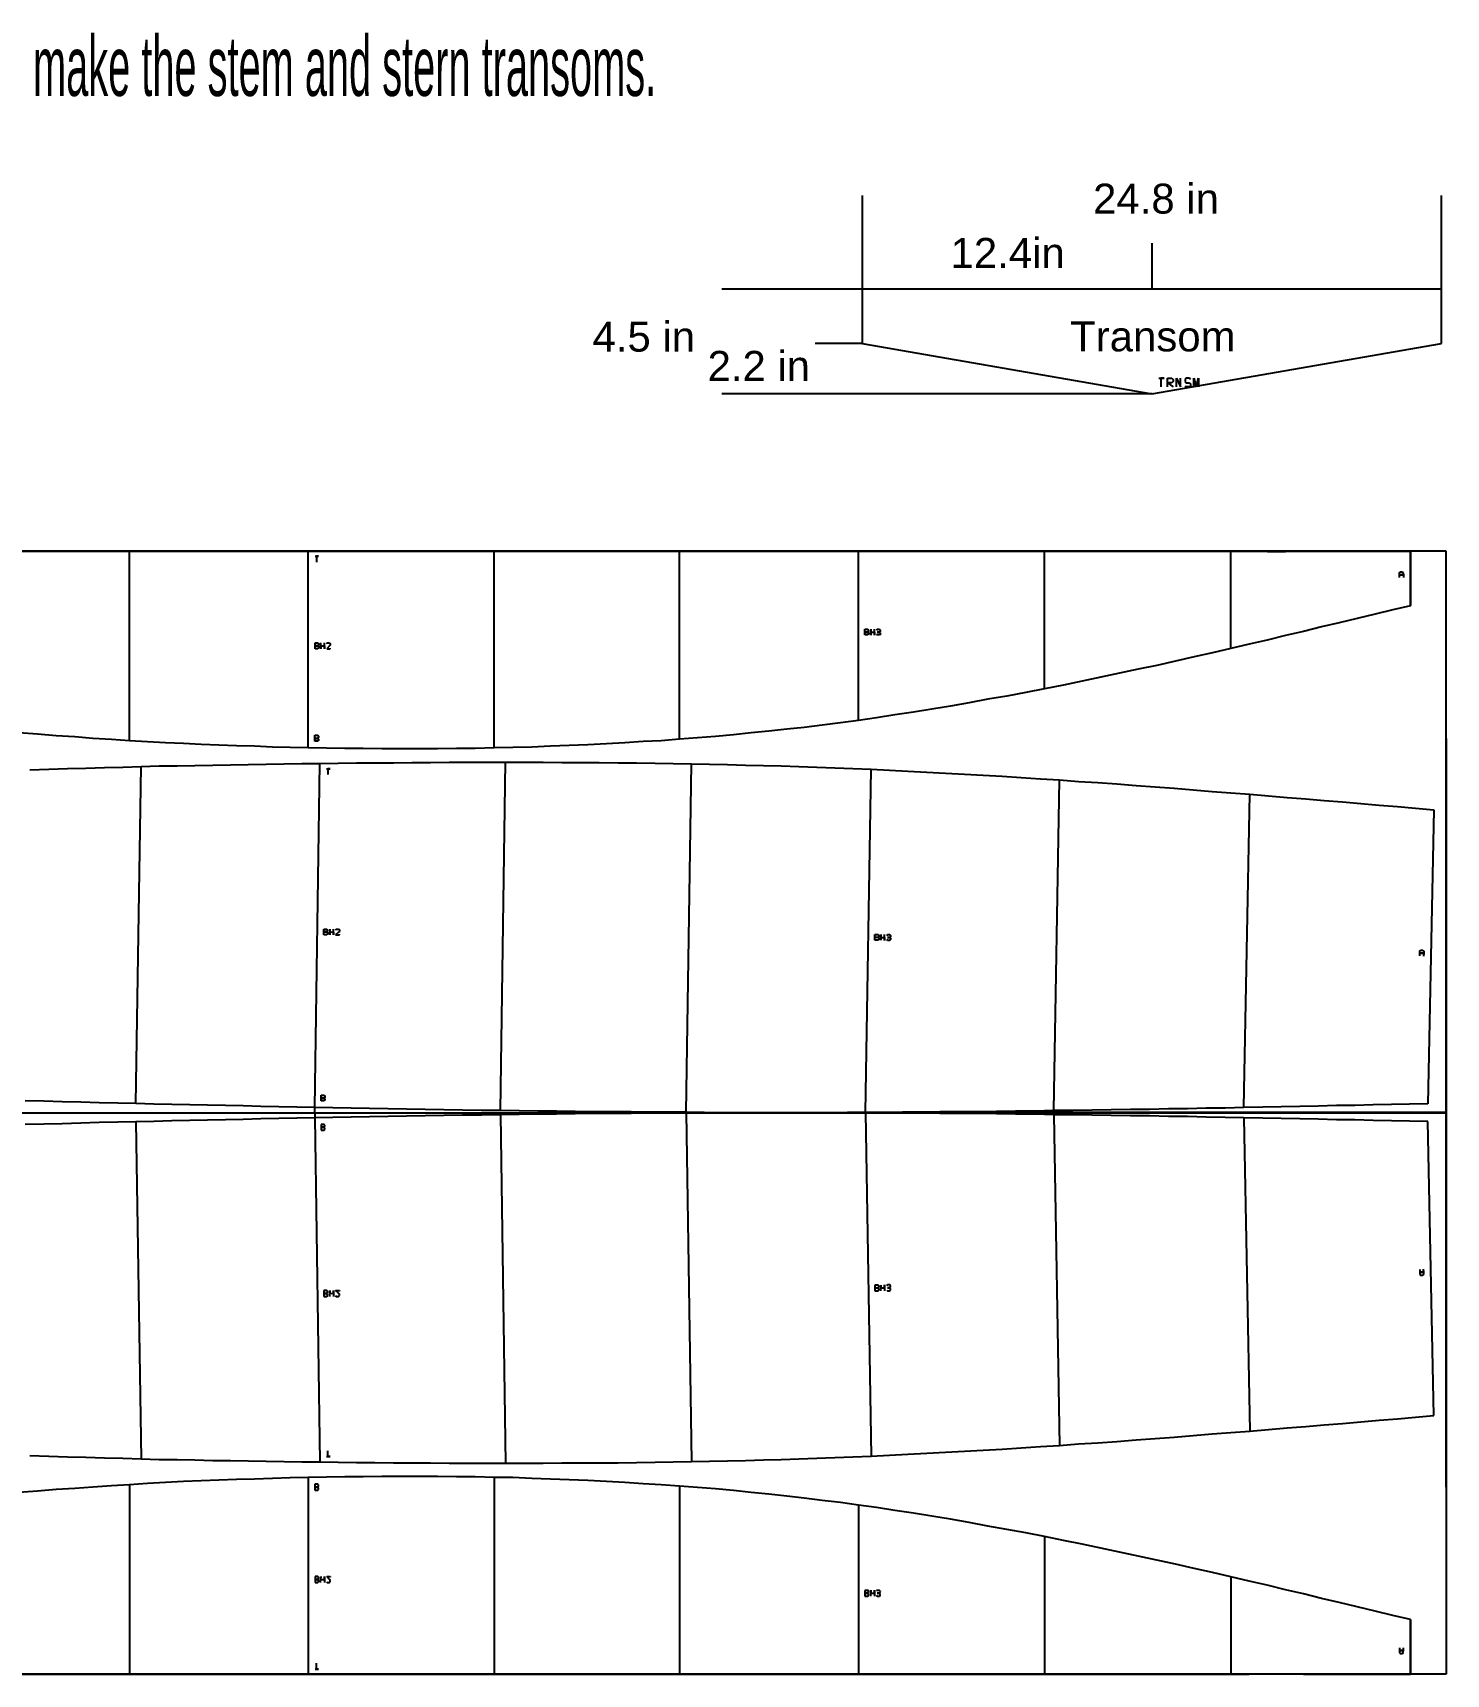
# Model space of a CAD drawing. Extents: x 24 to 151, y -47 to 94.
# Drawn here: x 77.3 to 137.7, y -46.6 to 23.6 of the extents above; entities that cross this region are included whole.
import ezdxf
from ezdxf.enums import TextEntityAlignment as Align

# ---------------------------------------------------------------- set-up
doc = ezdxf.new("R2010")
doc.units = 0
doc.layers.get('0').update_dxf_attribs({"linetype": 'CONTINUOUS'})
doc.styles.get("Standard").update_dxf_attribs({"font": 'ARIAL.SHX'})

msp = doc.modelspace()

# ---------------------------------------------------------------- linework, layer by layer
for p, q in [((112.75, 16.63), (112.75, 10.31)), ((137.51, 10.31), (137.51, 16.63)), ((125.13, 12.63), (106.75, 12.63)), ((137.51, 12.63), (125.13, 12.63)), ((125.13, 12.63), (125.13, 12.63)), ((125.13, 12.63), (125.13, 12.63)), ((112.75, 10.31), (125.13, 8.15)), ((125.13, 8.15), (137.51, 10.31)), ((125.43, 8.82), (125.66, 8.82)), ((125.66, 8.82), (125.52, 8.82)), ((125.52, 8.82), (125.52, 8.45)), ((125.8, 8.45), (125.8, 8.82)), ((125.8, 8.82), (125.99, 8.82)), ((125.99, 8.63), (125.8, 8.63)), ((125.8, 8.63), (126.04, 8.45)), ((125.99, 8.82), (126.04, 8.77)), ((126.04, 8.68), (125.99, 8.63)), ((126.04, 8.77), (126.04, 8.68)), ((126.18, 8.45), (126.18, 8.82)), ((126.18, 8.82), (126.36, 8.45)), ((126.36, 8.45), (126.36, 8.82)), ((126.6, 8.82), (126.55, 8.77)), ((126.55, 8.77), (126.55, 8.68)), ((126.55, 8.68), (126.6, 8.63)), ((126.6, 8.45), (126.55, 8.49)), ((126.74, 8.82), (126.6, 8.82)), ((126.6, 8.63), (126.74, 8.63)), ((126.74, 8.45), (126.6, 8.45)), ((126.79, 8.77), (126.74, 8.82)), ((126.74, 8.63), (126.79, 8.58)), ((126.79, 8.49), (126.74, 8.45)), ((126.79, 8.58), (126.79, 8.49)), ((126.93, 8.45), (126.93, 8.82)), ((126.93, 8.82), (127.02, 8.45)), ((127.02, 8.45), (127.12, 8.82)), ((127.12, 8.82), (127.12, 8.45)), ((125.13, 8.15), (125.13, 8.15)), ((125.13, 8.15), (125.13, 8.15)), ((76.71, 1.43), (77.51, 1.43)), ((77.51, 1.43), (78.3, 1.43)), ((78.3, 1.43), (79.1, 1.43)), ((79.1, 1.43), (79.88, 1.43)), ((79.88, 1.43), (80.66, 1.43)), ((80.66, 1.43), (81.44, 1.43)), ((81.44, -6.67), (81.44, 1.43)), ((81.44, 1.43), (81.44, 1.43)), ((81.44, 1.43), (81.44, 1.43)), ((81.44, 1.43), (82.22, 1.43)), ((82.22, 1.43), (82.98, 1.43)), ((82.98, 1.43), (83.74, 1.43)), ((83.74, 1.43), (84.5, 1.43)), ((84.5, 1.43), (85.26, 1.43)), ((85.26, 1.43), (86.02, 1.43)), ((86.02, 1.43), (86.78, 1.43)), ((86.78, 1.43), (87.54, 1.43)), ((87.54, 1.43), (88.31, 1.43)), ((88.31, 1.43), (89.08, 1.43)), ((89.08, -6.97), (89.08, 1.43)), ((89.08, 1.43), (89.08, 1.43)), ((89.08, 1.43), (89.08, 1.43)), ((89.08, 1.43), (89.86, 1.43)), ((89.86, 1.43), (90.64, 1.43)), ((90.64, 1.43), (91.42, 1.43)), ((91.42, 1.43), (92.22, 1.43)), ((92.22, 1.43), (93.01, 1.43)), ((93.01, 1.43), (93.81, 1.43)), ((93.81, 1.43), (94.61, 1.43)), ((94.61, 1.43), (95.41, 1.43)), ((95.41, 1.43), (96.21, 1.43)), ((96.21, 1.43), (97.02, 1.43)), ((97.02, -6.98), (97.02, 1.43)), ((97.02, 1.43), (97.02, 1.43)), ((97.02, 1.43), (97.02, 1.43)), ((97.02, 1.43), (97.82, 1.43)), ((97.82, 1.43), (98.62, 1.43)), ((98.62, 1.43), (99.43, 1.43)), ((99.43, 1.43), (100.23, 1.43)), ((100.23, 1.43), (101.02, 1.43)), ((101.02, 1.43), (101.82, 1.43)), ((101.82, 1.43), (102.61, 1.43)), ((102.61, 1.43), (103.39, 1.43)), ((103.39, 1.43), (104.18, 1.43)), ((104.18, 1.43), (104.95, 1.43)), ((104.95, -6.61), (104.95, 1.43)), ((104.95, 1.43), (104.95, 1.43)), ((104.95, 1.43), (104.95, 1.43)), ((104.95, 1.43), (105.72, 1.43)), ((105.72, 1.43), (106.49, 1.43)), ((106.49, 1.43), (107.25, 1.43)), ((107.25, 1.43), (108.01, 1.43)), ((108.01, 1.43), (108.77, 1.43)), ((108.77, 1.43), (109.53, 1.43)), ((109.53, 1.43), (110.29, 1.43)), ((110.29, 1.43), (111.05, 1.43)), ((111.05, 1.43), (111.82, 1.43)), ((111.82, 1.43), (112.59, 1.43)), ((112.59, -5.8), (112.59, 1.43)), ((112.59, 1.43), (112.59, 1.43)), ((112.59, 1.43), (112.59, 1.43)), ((112.59, 1.43), (113.37, 1.43)), ((113.37, 1.43), (114.15, 1.43)), ((114.15, 1.43), (114.94, 1.43)), ((114.94, 1.43), (115.73, 1.43)), ((115.73, 1.43), (116.53, 1.43)), ((116.53, 1.43), (117.32, 1.43)), ((117.32, 1.43), (118.13, 1.43)), ((118.13, 1.43), (118.93, 1.43)), ((118.93, 1.43), (119.73, 1.43)), ((119.73, 1.43), (120.54, 1.43)), ((120.54, -4.45), (120.54, 1.43)), ((120.54, 1.43), (120.54, 1.43)), ((120.54, 1.43), (120.54, 1.43)), ((120.54, 1.43), (121.34, 1.43)), ((121.34, 1.43), (122.15, 1.43)), ((122.15, 1.43), (122.95, 1.43)), ((122.95, 1.43), (123.76, 1.43)), ((123.76, 1.43), (124.56, 1.43)), ((124.56, 1.43), (125.35, 1.43)), ((125.35, 1.43), (126.15, 1.43)), ((126.15, 1.43), (126.94, 1.43)), ((126.94, 1.43), (127.72, 1.43)), ((127.72, 1.43), (128.51, 1.43)), ((128.51, -2.73), (128.51, 1.43)), ((128.51, 1.43), (128.51, 1.43)), ((128.51, 1.43), (128.51, 1.43)), ((128.51, 1.43), (129.29, 1.43)), ((129.29, 1.43), (130.07, 1.42)), ((130.07, 1.42), (130.84, 1.42)), ((130.84, 1.42), (131.61, 1.43)), ((131.61, 1.43), (132.38, 1.43)), ((132.38, 1.43), (133.14, 1.43)), ((133.14, 1.43), (133.9, 1.43)), ((133.9, 1.43), (134.67, 1.43)), ((134.67, 1.43), (135.43, 1.43)), ((135.43, 1.43), (136.19, 1.43)), ((136.19, 1.43), (136.19, 1.43)), ((136.19, 1.43), (136.19, -0.89)), ((89.37, 1.21), (89.52, 1.21)), ((89.52, 1.21), (89.43, 1.21)), ((89.43, 1.21), (89.43, 0.96)), ((135.72, 0.52), (135.75, 0.55)), ((135.72, 0.3), (135.72, 0.52)), ((135.88, 0.42), (135.72, 0.42)), ((135.72, 0.42), (135.88, 0.42)), ((135.75, 0.55), (135.84, 0.55)), ((135.84, 0.55), (135.87, 0.51)), ((135.87, 0.51), (135.88, 0.42)), ((135.88, 0.42), (135.88, 0.3)), ((134.67, -1.26), (133.9, -1.45)), ((135.43, -1.08), (134.67, -1.26)), ((136.19, -0.9), (135.43, -1.08)), ((136.19, -0.89), (136.19, -0.89)), ((112.87, -2.15), (112.87, -1.9)), ((112.87, -1.9), (113, -1.9)), ((112.99, -2.03), (112.87, -2.03)), ((112.87, -2.03), (112.99, -2.03)), ((113.03, -2), (112.99, -2.03)), ((112.99, -2.03), (113.02, -2.06)), ((113, -1.9), (113.03, -1.94)), ((113.02, -2.06), (113.03, -2.12)), ((113.03, -1.94), (113.03, -2)), ((113.12, -1.9), (113.12, -2.16)), ((113.12, -2.16), (113.12, -2.03)), ((113.12, -2.03), (113.28, -2.03)), ((113.28, -2.16), (113.28, -1.9)), ((113.28, -2.03), (113.28, -2.16)), ((113.37, -1.94), (113.4, -1.9)), ((113.4, -1.9), (113.49, -1.9)), ((113.49, -2.03), (113.4, -2.03)), ((113.4, -2.03), (113.49, -2.03)), ((113.49, -1.9), (113.52, -1.94)), ((113.52, -2), (113.49, -2.03)), ((113.49, -2.03), (113.52, -2.06)), ((113.52, -1.94), (113.52, -2)), ((113.52, -2.06), (113.53, -2.12)), ((131.61, -2), (130.84, -2.18)), ((132.38, -1.81), (131.61, -2)), ((133.14, -1.63), (132.38, -1.81)), ((133.9, -1.45), (133.14, -1.63)), ((89.49, -2.61), (89.36, -2.61)), ((89.36, -2.61), (89.49, -2.61)), ((89.37, -2.74), (89.37, -2.49)), ((89.37, -2.49), (89.49, -2.49)), ((89.49, -2.74), (89.37, -2.74)), ((89.49, -2.49), (89.52, -2.52)), ((89.52, -2.58), (89.49, -2.61)), ((89.49, -2.61), (89.52, -2.65)), ((89.52, -2.71), (89.49, -2.74)), ((89.52, -2.52), (89.52, -2.58)), ((89.52, -2.65), (89.52, -2.71)), ((89.61, -2.49), (89.62, -2.74)), ((89.62, -2.74), (89.61, -2.61)), ((89.61, -2.61), (89.77, -2.61)), ((89.77, -2.74), (89.77, -2.49)), ((89.77, -2.61), (89.77, -2.74)), ((89.86, -2.52), (89.89, -2.49)), ((89.99, -2.61), (89.87, -2.74)), ((89.87, -2.74), (90.02, -2.74)), ((89.89, -2.49), (89.99, -2.49)), ((89.99, -2.49), (90.02, -2.52)), ((90.02, -2.58), (89.99, -2.61)), ((90.02, -2.52), (90.02, -2.58)), ((90.02, -2.74), (90.02, -2.71)), ((113, -2.15), (112.87, -2.15)), ((113.03, -2.12), (113, -2.15)), ((113.4, -2.15), (113.37, -2.13)), ((113.5, -2.15), (113.4, -2.15)), ((113.53, -2.12), (113.5, -2.15)), ((128.51, -2.73), (127.73, -2.91)), ((129.29, -2.55), (128.51, -2.73)), ((128.51, -2.73), (128.51, -2.73)), ((128.51, -2.73), (128.51, -2.73)), ((130.06, -2.37), (129.29, -2.55)), ((130.84, -2.18), (130.06, -2.37)), ((125.35, -3.45), (124.55, -3.62)), ((126.14, -3.27), (125.35, -3.45)), ((126.94, -3.09), (126.14, -3.27)), ((127.73, -2.91), (126.94, -3.09)), ((122.15, -4.13), (121.35, -4.29)), ((122.95, -3.96), (122.15, -4.13)), ((123.75, -3.79), (122.95, -3.96)), ((124.55, -3.62), (123.75, -3.79)), ((118.13, -4.9), (117.33, -5.05)), ((118.93, -4.76), (118.13, -4.9)), ((119.74, -4.61), (118.93, -4.76)), ((120.54, -4.45), (119.74, -4.61)), ((121.35, -4.29), (120.54, -4.45)), ((120.54, -4.45), (120.54, -4.45)), ((120.54, -4.45), (120.54, -4.45)), ((114.15, -5.57), (113.37, -5.69)), ((114.94, -5.45), (114.15, -5.57)), ((115.73, -5.32), (114.94, -5.45)), ((116.53, -5.19), (115.73, -5.32)), ((117.33, -5.05), (116.53, -5.19)), ((108.77, -6.27), (108.01, -6.34)), ((109.53, -6.18), (108.77, -6.27)), ((110.28, -6.1), (109.53, -6.18)), ((111.05, -6), (110.28, -6.1)), ((111.82, -5.91), (111.05, -6)), ((112.59, -5.8), (111.82, -5.91)), ((113.37, -5.69), (112.59, -5.8)), ((112.59, -5.8), (112.59, -5.8)), ((112.59, -5.8), (112.59, -5.8)), ((77.51, -6.39), (76.71, -6.33)), ((78.31, -6.46), (77.51, -6.39)), ((79.1, -6.51), (78.31, -6.46)), ((79.88, -6.57), (79.1, -6.51)), ((80.67, -6.62), (79.88, -6.57)), ((81.44, -6.67), (80.67, -6.62)), ((82.21, -6.72), (81.44, -6.67)), ((81.44, -6.67), (81.44, -6.67)), ((81.44, -6.67), (81.44, -6.67)), ((82.98, -6.76), (82.21, -6.72)), ((83.75, -6.79), (82.98, -6.76)), ((84.51, -6.83), (83.75, -6.79)), ((85.26, -6.86), (84.51, -6.83)), ((86.02, -6.89), (85.26, -6.86)), ((86.78, -6.91), (86.02, -6.89)), ((87.55, -6.94), (86.78, -6.91)), ((88.31, -6.96), (87.55, -6.94)), ((89.08, -6.97), (88.31, -6.96)), ((89.86, -6.99), (89.08, -6.97)), ((89.08, -6.97), (89.08, -6.97)), ((89.08, -6.97), (89.08, -6.97)), ((89.36, -6.69), (89.36, -6.44)), ((89.36, -6.44), (89.49, -6.44)), ((89.49, -6.57), (89.36, -6.57)), ((89.36, -6.57), (89.49, -6.57)), ((89.49, -6.69), (89.36, -6.69)), ((89.49, -6.44), (89.52, -6.47)), ((89.52, -6.54), (89.49, -6.57)), ((89.49, -6.57), (89.52, -6.6)), ((89.52, -6.66), (89.49, -6.69)), ((89.52, -6.47), (89.52, -6.54)), ((89.52, -6.6), (89.52, -6.66)), ((90.64, -7), (89.86, -6.99)), ((91.43, -7.01), (90.64, -7)), ((92.22, -7.02), (91.43, -7.01)), ((95.41, -7.01), (94.61, -7.02)), ((96.22, -7), (95.41, -7.01)), ((97.02, -6.98), (96.22, -7)), ((97.82, -6.96), (97.02, -6.98)), ((97.02, -6.98), (97.02, -6.98)), ((97.02, -6.98), (97.02, -6.98)), ((98.63, -6.94), (97.82, -6.96)), ((99.43, -6.91), (98.63, -6.94)), ((100.23, -6.88), (99.43, -6.91)), ((101.03, -6.85), (100.23, -6.88)), ((101.82, -6.81), (101.03, -6.85)), ((102.61, -6.76), (101.82, -6.81)), ((103.39, -6.71), (102.61, -6.76)), ((104.17, -6.67), (103.39, -6.71)), ((104.95, -6.61), (104.17, -6.67)), ((105.72, -6.55), (104.95, -6.61)), ((104.95, -6.61), (104.95, -6.61)), ((104.95, -6.61), (104.95, -6.61)), ((106.49, -6.49), (105.72, -6.55)), ((107.25, -6.42), (106.49, -6.49)), ((108.01, -6.34), (107.25, -6.42)), ((84.24, -7.73), (85, -7.71)), ((85, -7.71), (85.76, -7.7)), ((85.76, -7.7), (86.52, -7.69)), ((86.52, -7.69), (87.28, -7.68)), ((87.28, -7.68), (88.05, -7.66)), ((88.05, -7.66), (88.81, -7.65)), ((88.81, -7.65), (89.58, -7.64)), ((89.36, -22.35), (89.58, -7.64)), ((89.58, -7.64), (90.36, -7.63)), ((89.58, -7.64), (89.58, -7.64)), ((89.58, -7.64), (89.58, -7.64)), ((90.36, -7.63), (91.14, -7.62)), ((91.14, -7.62), (91.93, -7.62)), ((91.93, -7.62), (92.72, -7.61)), ((93.01, -7.02), (92.22, -7.02)), ((92.72, -7.61), (93.51, -7.6)), ((93.81, -7.02), (93.01, -7.02)), ((93.51, -7.6), (94.31, -7.6)), ((94.61, -7.02), (93.81, -7.02)), ((94.31, -7.6), (95.11, -7.59)), ((95.11, -7.59), (95.91, -7.59)), ((95.91, -7.59), (96.71, -7.59)), ((96.71, -7.59), (97.51, -7.59)), ((97.29, -22.48), (97.51, -7.59)), ((97.51, -7.59), (97.51, -7.59)), ((97.51, -7.59), (97.51, -7.59)), ((97.51, -7.59), (98.32, -7.59)), ((98.32, -7.59), (99.12, -7.59)), ((99.12, -7.59), (99.92, -7.6)), ((99.92, -7.6), (100.72, -7.6)), ((100.72, -7.6), (101.52, -7.6)), ((101.52, -7.6), (102.32, -7.61)), ((102.32, -7.61), (103.11, -7.62)), ((103.11, -7.62), (103.9, -7.63)), ((103.9, -7.63), (104.68, -7.65)), ((104.68, -7.65), (105.46, -7.66)), ((105.23, -22.55), (105.46, -7.66)), ((105.46, -7.66), (105.46, -7.66)), ((105.46, -7.66), (105.46, -7.66)), ((105.46, -7.66), (106.23, -7.67)), ((106.23, -7.67), (107, -7.69)), ((107, -7.69), (107.76, -7.71)), ((107.76, -7.71), (108.53, -7.73)), ((77.19, -7.92), (77.99, -7.89)), ((77.99, -7.89), (78.79, -7.86)), ((78.79, -7.86), (79.58, -7.84)), ((79.58, -7.84), (80.37, -7.81)), ((80.37, -7.81), (81.16, -7.8)), ((81.16, -7.8), (81.94, -7.77)), ((81.72, -22.18), (81.94, -7.78)), ((81.94, -7.77), (82.71, -7.75)), ((81.94, -7.77), (81.94, -7.77)), ((81.94, -7.77), (81.94, -7.77)), ((82.71, -7.75), (83.48, -7.74)), ((83.48, -7.74), (84.24, -7.73)), ((89.86, -7.87), (90.02, -7.87)), ((90.02, -7.87), (89.92, -7.87)), ((89.92, -7.87), (89.92, -8.12)), ((108.53, -7.73), (109.29, -7.75)), ((109.29, -7.75), (110.05, -7.77)), ((110.05, -7.77), (110.82, -7.8)), ((110.82, -7.8), (111.59, -7.83)), ((111.59, -7.83), (112.36, -7.86)), ((112.36, -7.86), (113.14, -7.89)), ((112.9, -22.56), (113.14, -7.89)), ((113.14, -7.89), (113.14, -7.89)), ((113.14, -7.89), (113.14, -7.89)), ((113.14, -7.89), (113.92, -7.93)), ((113.92, -7.93), (114.71, -7.97)), ((114.71, -7.97), (115.51, -8.01)), ((115.51, -8.01), (116.31, -8.06)), ((116.31, -8.06), (117.12, -8.1)), ((117.12, -8.1), (117.92, -8.15)), ((117.92, -8.15), (118.74, -8.19)), ((118.74, -8.19), (119.55, -8.24)), ((119.55, -8.24), (120.37, -8.3)), ((120.37, -8.3), (121.19, -8.35)), ((120.95, -22.48), (121.19, -8.35)), ((121.19, -8.35), (121.19, -8.35)), ((121.19, -8.35), (121.19, -8.35)), ((121.19, -8.35), (122, -8.41)), ((122, -8.41), (122.82, -8.46)), ((122.82, -8.46), (123.64, -8.52)), ((123.64, -8.52), (124.46, -8.58)), ((124.46, -8.58), (125.27, -8.64)), ((125.27, -8.64), (126.09, -8.7)), ((126.09, -8.7), (126.9, -8.77)), ((126.9, -8.77), (127.71, -8.84)), ((127.71, -8.84), (128.51, -8.9)), ((128.51, -8.9), (129.32, -8.96)), ((129.07, -22.35), (129.32, -8.96)), ((129.32, -8.96), (129.32, -8.96)), ((129.32, -8.96), (129.32, -8.96)), ((129.32, -8.96), (130.12, -9.03)), ((130.12, -9.03), (130.91, -9.1)), ((130.91, -9.1), (131.71, -9.16)), ((131.71, -9.16), (132.49, -9.23)), ((132.49, -9.23), (133.28, -9.29)), ((133.28, -9.29), (134.06, -9.36)), ((134.06, -9.36), (134.85, -9.43)), ((134.85, -9.43), (135.63, -9.49)), ((135.63, -9.49), (136.4, -9.56)), ((136.4, -9.56), (137.18, -9.63)), ((137.18, -9.63), (136.93, -22.19)), ((137.18, -9.63), (137.18, -9.63)), ((89.75, -14.97), (89.75, -14.72)), ((89.75, -14.72), (89.88, -14.72)), ((89.88, -14.72), (89.91, -14.75)), ((90, -14.72), (90, -14.97)), ((90.16, -14.97), (90.16, -14.72)), ((90.25, -14.75), (90.28, -14.72)), ((90.28, -14.72), (90.38, -14.72)), ((90.38, -14.72), (90.41, -14.76)), ((89.87, -14.84), (89.75, -14.84)), ((89.75, -14.84), (89.87, -14.84)), ((89.87, -14.97), (89.75, -14.97)), ((89.91, -14.81), (89.87, -14.84)), ((89.87, -14.84), (89.91, -14.87)), ((89.91, -14.94), (89.87, -14.97)), ((89.91, -14.75), (89.91, -14.81)), ((89.91, -14.87), (89.91, -14.94)), ((90, -14.97), (90, -14.84)), ((90, -14.84), (90.16, -14.85)), ((90.16, -14.85), (90.16, -14.97)), ((90.37, -14.85), (90.25, -14.97)), ((90.25, -14.97), (90.41, -14.97)), ((90.41, -14.82), (90.37, -14.85)), ((90.41, -14.76), (90.41, -14.82)), ((90.41, -14.97), (90.41, -14.94)), ((113.3, -15.2), (113.3, -14.95)), ((113.3, -14.95), (113.43, -14.95)), ((113.43, -15.08), (113.3, -15.07)), ((113.3, -15.07), (113.43, -15.08)), ((113.43, -15.2), (113.3, -15.2)), ((113.43, -14.95), (113.46, -14.98)), ((113.46, -15.05), (113.43, -15.08)), ((113.43, -15.08), (113.46, -15.11)), ((113.46, -15.17), (113.43, -15.2)), ((113.46, -14.98), (113.46, -15.05)), ((113.46, -15.11), (113.46, -15.17)), ((113.55, -14.95), (113.55, -15.2)), ((113.55, -15.2), (113.55, -15.08)), ((113.55, -15.08), (113.71, -15.08)), ((113.71, -15.21), (113.71, -14.96)), ((113.71, -15.08), (113.71, -15.21)), ((113.8, -14.99), (113.83, -14.96)), ((113.83, -15.21), (113.8, -15.17)), ((113.83, -14.96), (113.93, -14.96)), ((113.93, -15.08), (113.83, -15.08)), ((113.83, -15.08), (113.93, -15.08)), ((113.93, -15.21), (113.83, -15.21)), ((113.93, -14.96), (113.96, -14.99)), ((113.96, -15.05), (113.93, -15.08)), ((113.93, -15.08), (113.96, -15.11)), ((113.96, -15.17), (113.93, -15.21)), ((113.96, -14.99), (113.96, -15.05)), ((113.96, -15.11), (113.96, -15.17)), ((136.59, -15.65), (136.62, -15.62)), ((136.59, -15.87), (136.59, -15.65)), ((136.75, -15.75), (136.59, -15.75)), ((136.59, -15.75), (136.75, -15.75)), ((136.62, -15.62), (136.71, -15.62)), ((136.71, -15.62), (136.75, -15.66)), ((136.75, -15.75), (136.74, -15.88)), ((136.75, -15.66), (136.75, -15.75)), ((77.78, -22.08), (76.98, -22.06)), ((78.57, -22.1), (77.78, -22.08)), ((79.36, -22.12), (78.57, -22.1)), ((80.15, -22.15), (79.36, -22.12)), ((80.94, -22.16), (80.15, -22.15)), ((81.72, -22.18), (80.94, -22.16)), ((82.48, -22.2), (81.72, -22.18)), ((81.72, -22.18), (81.72, -22.18)), ((81.72, -22.18), (81.72, -22.18)), ((83.25, -22.22), (82.48, -22.2)), ((84.02, -22.24), (83.25, -22.22)), ((84.78, -22.25), (84.02, -22.24)), ((85.54, -22.27), (84.78, -22.25)), ((86.3, -22.28), (85.54, -22.27)), ((87.05, -22.3), (86.3, -22.28)), ((87.82, -22.32), (87.05, -22.3)), ((88.59, -22.33), (87.82, -22.32)), ((89.36, -22.35), (88.59, -22.33)), ((90.13, -22.36), (89.36, -22.35)), ((89.36, -22.35), (89.36, -22.35)), ((89.36, -22.35), (89.36, -22.35)), ((89.64, -22.07), (89.64, -21.82)), ((89.64, -21.82), (89.76, -21.82)), ((89.76, -21.95), (89.64, -21.95)), ((89.64, -21.95), (89.76, -21.95)), ((89.76, -22.07), (89.64, -22.07)), ((89.76, -21.82), (89.79, -21.85)), ((89.79, -21.92), (89.76, -21.95)), ((89.76, -21.95), (89.79, -21.98)), ((89.79, -22.04), (89.76, -22.07)), ((89.79, -21.85), (89.79, -21.92)), ((89.79, -21.98), (89.79, -22.04)), ((90.91, -22.38), (90.13, -22.36)), ((91.7, -22.39), (90.91, -22.38)), ((92.49, -22.4), (91.7, -22.39)), ((93.28, -22.42), (92.49, -22.4)), ((94.08, -22.43), (93.28, -22.42)), ((94.88, -22.45), (94.08, -22.43)), ((95.68, -22.46), (94.88, -22.45)), ((123.4, -22.45), (122.58, -22.46)), ((124.22, -22.43), (123.4, -22.45)), ((125.03, -22.43), (124.22, -22.43)), ((125.85, -22.41), (125.03, -22.43)), ((126.65, -22.4), (125.85, -22.41)), ((127.46, -22.38), (126.65, -22.4)), ((128.27, -22.37), (127.46, -22.38)), ((129.07, -22.35), (128.27, -22.37)), ((129.87, -22.34), (129.07, -22.35)), ((129.07, -22.35), (129.07, -22.35)), ((129.07, -22.35), (129.07, -22.35)), ((130.66, -22.32), (129.87, -22.34)), ((131.45, -22.3), (130.66, -22.32)), ((132.24, -22.29), (131.45, -22.3)), ((133.02, -22.27), (132.24, -22.29)), ((133.81, -22.26), (133.02, -22.27)), ((134.59, -22.24), (133.81, -22.26)), ((135.37, -22.22), (134.59, -22.24)), ((136.15, -22.21), (135.37, -22.22)), ((136.93, -22.19), (136.15, -22.21)), ((136.93, -22.19), (136.93, -22.19)), ((77.78, -23.06), (76.98, -23.08)), ((78.57, -23.04), (77.78, -23.06)), ((79.36, -23.02), (78.57, -23.04)), ((80.15, -22.99), (79.36, -23.02)), ((80.94, -22.98), (80.15, -22.99)), ((81.72, -22.96), (80.94, -22.98)), ((82.48, -22.94), (81.72, -22.96)), ((81.72, -22.96), (81.94, -37.36)), ((81.72, -22.96), (81.72, -22.96)), ((81.72, -22.96), (81.72, -22.96)), ((83.25, -22.92), (82.48, -22.94)), ((84.02, -22.9), (83.25, -22.92)), ((84.78, -22.89), (84.02, -22.9)), ((85.54, -22.87), (84.78, -22.89)), ((86.3, -22.86), (85.54, -22.87)), ((87.05, -22.84), (86.3, -22.86)), ((87.82, -22.82), (87.05, -22.84)), ((88.59, -22.81), (87.82, -22.82)), ((89.36, -22.79), (88.59, -22.81)), ((90.13, -22.78), (89.36, -22.79)), ((89.36, -22.79), (89.58, -37.5)), ((89.36, -22.79), (89.36, -22.79)), ((89.36, -22.79), (89.36, -22.79)), ((89.64, -23.07), (89.64, -23.32)), ((89.76, -23.07), (89.64, -23.07)), ((89.79, -23.1), (89.76, -23.07)), ((89.79, -23.16), (89.79, -23.1)), ((90.91, -22.76), (90.13, -22.78)), ((91.7, -22.75), (90.91, -22.76)), ((92.49, -22.74), (91.7, -22.75)), ((93.28, -22.72), (92.49, -22.74)), ((94.08, -22.71), (93.28, -22.72)), ((94.88, -22.69), (94.08, -22.71)), ((95.68, -22.68), (94.88, -22.69)), ((96.48, -22.47), (95.68, -22.46)), ((96.48, -22.67), (95.68, -22.68)), ((97.29, -22.48), (96.48, -22.47)), ((97.29, -22.66), (96.48, -22.67)), ((98.09, -22.49), (97.29, -22.48)), ((97.29, -22.48), (97.29, -22.48)), ((97.29, -22.48), (97.29, -22.48)), ((98.09, -22.65), (97.29, -22.66)), ((97.29, -22.66), (97.51, -37.55)), ((97.29, -22.66), (97.29, -22.66)), ((97.29, -22.66), (97.29, -22.66)), ((98.89, -22.5), (98.09, -22.49)), ((98.89, -22.64), (98.09, -22.65)), ((99.69, -22.51), (98.89, -22.5)), ((99.69, -22.63), (98.89, -22.64)), ((100.49, -22.52), (99.69, -22.51)), ((100.49, -22.62), (99.69, -22.63)), ((101.29, -22.53), (100.49, -22.52)), ((101.29, -22.61), (100.49, -22.62)), ((102.09, -22.54), (101.29, -22.53)), ((102.09, -22.6), (101.29, -22.61)), ((102.88, -22.54), (102.09, -22.54)), ((102.88, -22.6), (102.09, -22.6)), ((103.66, -22.55), (102.88, -22.54)), ((103.66, -22.59), (102.88, -22.6)), ((104.45, -22.55), (103.66, -22.55)), ((104.45, -22.59), (103.66, -22.59)), ((105.23, -22.55), (104.45, -22.55)), ((105.23, -22.58), (104.45, -22.59)), ((106, -22.56), (105.23, -22.55)), ((105.23, -22.55), (105.23, -22.55)), ((105.23, -22.55), (105.23, -22.55)), ((105.23, -22.55), (105.23, -22.55)), ((105.23, -22.55), (105.23, -22.55)), ((105.23, -22.58), (105.23, -22.58)), ((105.23, -22.58), (105.23, -22.58)), ((105.23, -22.58), (105.46, -37.48)), ((106, -22.58), (105.23, -22.58)), ((105.23, -22.58), (105.23, -22.58)), ((105.23, -22.58), (105.23, -22.58)), ((106.77, -22.57), (106, -22.56)), ((106.77, -22.57), (106, -22.58)), ((107.53, -22.57), (106.77, -22.57)), ((107.53, -22.57), (106.77, -22.57)), ((108.29, -22.57), (107.53, -22.57)), ((108.29, -22.57), (107.53, -22.57)), ((109.06, -22.57), (108.29, -22.57)), ((109.06, -22.57), (108.29, -22.57)), ((109.06, -22.57), (108.29, -22.57)), ((109.06, -22.57), (108.29, -22.57)), ((109.82, -22.57), (109.06, -22.57)), ((109.82, -22.57), (109.06, -22.57)), ((109.82, -22.57), (109.06, -22.57)), ((109.82, -22.57), (109.06, -22.57)), ((110.58, -22.57), (109.82, -22.57)), ((110.58, -22.57), (109.82, -22.57)), ((110.58, -22.57), (109.82, -22.57)), ((110.58, -22.57), (109.82, -22.57)), ((111.35, -22.57), (110.58, -22.57)), ((111.35, -22.57), (110.58, -22.57)), ((111.35, -22.57), (110.58, -22.57)), ((111.35, -22.57), (110.58, -22.57)), ((112.12, -22.56), (111.35, -22.57)), ((112.12, -22.58), (111.35, -22.57)), ((112.9, -22.56), (112.12, -22.56)), ((112.9, -22.58), (112.12, -22.58)), ((113.68, -22.56), (112.9, -22.56)), ((112.9, -22.56), (112.9, -22.56)), ((112.9, -22.56), (112.9, -22.56)), ((112.9, -22.56), (112.9, -22.56)), ((112.9, -22.56), (112.9, -22.56)), ((112.9, -22.58), (112.9, -22.58)), ((112.9, -22.58), (112.9, -22.58)), ((112.9, -22.58), (113.14, -37.25)), ((113.68, -22.58), (112.9, -22.58)), ((112.9, -22.58), (112.9, -22.58)), ((112.9, -22.58), (112.9, -22.58)), ((114.48, -22.55), (113.68, -22.56)), ((114.48, -22.58), (113.68, -22.58)), ((115.27, -22.55), (114.48, -22.55)), ((115.27, -22.59), (114.48, -22.58)), ((116.07, -22.54), (115.27, -22.55)), ((116.07, -22.6), (115.27, -22.59)), ((116.88, -22.53), (116.07, -22.54)), ((116.88, -22.61), (116.07, -22.6)), ((117.69, -22.53), (116.88, -22.53)), ((117.69, -22.61), (116.88, -22.61)), ((118.5, -22.52), (117.69, -22.53)), ((118.5, -22.62), (117.69, -22.61)), ((119.31, -22.51), (118.5, -22.52)), ((119.31, -22.63), (118.5, -22.62)), ((120.13, -22.5), (119.31, -22.51)), ((120.13, -22.64), (119.31, -22.63)), ((120.95, -22.48), (120.13, -22.5)), ((120.95, -22.66), (120.13, -22.64)), ((121.76, -22.48), (120.95, -22.48)), ((120.95, -22.48), (120.95, -22.48)), ((120.95, -22.48), (120.95, -22.48)), ((120.95, -22.66), (121.19, -36.79)), ((121.76, -22.66), (120.95, -22.66)), ((120.95, -22.66), (120.95, -22.66)), ((120.95, -22.66), (120.95, -22.66)), ((122.58, -22.46), (121.76, -22.48)), ((122.58, -22.68), (121.76, -22.66)), ((123.4, -22.69), (122.58, -22.68)), ((124.22, -22.71), (123.4, -22.69)), ((125.03, -22.71), (124.22, -22.71)), ((125.85, -22.73), (125.03, -22.71)), ((126.65, -22.74), (125.85, -22.73)), ((127.46, -22.76), (126.65, -22.74)), ((128.27, -22.77), (127.46, -22.76)), ((129.07, -22.79), (128.27, -22.77)), ((129.07, -22.79), (129.32, -36.18)), ((129.87, -22.8), (129.07, -22.79)), ((129.07, -22.79), (129.07, -22.79)), ((129.07, -22.79), (129.07, -22.79)), ((130.66, -22.82), (129.87, -22.8)), ((131.45, -22.84), (130.66, -22.82)), ((132.24, -22.85), (131.45, -22.84)), ((133.02, -22.87), (132.24, -22.85)), ((133.81, -22.88), (133.02, -22.87)), ((134.59, -22.9), (133.81, -22.88)), ((135.37, -22.92), (134.59, -22.9)), ((136.15, -22.93), (135.37, -22.92)), ((136.93, -22.95), (136.15, -22.93)), ((137.18, -35.51), (136.93, -22.95)), ((136.93, -22.95), (136.93, -22.95)), ((89.76, -23.19), (89.64, -23.19)), ((89.64, -23.19), (89.76, -23.19)), ((89.64, -23.32), (89.76, -23.32)), ((89.76, -23.19), (89.79, -23.16)), ((89.79, -23.22), (89.76, -23.19)), ((89.76, -23.32), (89.79, -23.29)), ((89.79, -23.29), (89.79, -23.22)), ((136.59, -29.27), (136.59, -29.49)), ((136.75, -29.39), (136.59, -29.39)), ((136.59, -29.39), (136.75, -29.39)), ((136.75, -29.39), (136.74, -29.26)), ((136.75, -29.48), (136.75, -29.39)), ((113.3, -29.94), (113.3, -30.19)), ((113.43, -29.94), (113.3, -29.94)), ((113.43, -30.06), (113.3, -30.07)), ((113.3, -30.07), (113.43, -30.06)), ((113.46, -29.97), (113.43, -29.94)), ((113.43, -30.06), (113.46, -30.03)), ((113.46, -30.09), (113.43, -30.06)), ((113.43, -30.19), (113.46, -30.16)), ((113.46, -30.03), (113.46, -29.97)), ((113.46, -30.16), (113.46, -30.09)), ((113.55, -30.19), (113.55, -29.94)), ((113.55, -29.94), (113.55, -30.06)), ((113.55, -30.06), (113.71, -30.06)), ((113.71, -30.06), (113.71, -29.93)), ((113.71, -29.93), (113.71, -30.18)), ((113.83, -29.93), (113.8, -29.97)), ((113.8, -30.15), (113.83, -30.18)), ((113.93, -29.93), (113.83, -29.93)), ((113.93, -30.06), (113.83, -30.06)), ((113.83, -30.06), (113.93, -30.06)), ((113.96, -29.97), (113.93, -29.93)), ((113.93, -30.06), (113.96, -30.03)), ((113.96, -30.09), (113.93, -30.06)), ((113.93, -30.18), (113.96, -30.15)), ((113.96, -30.03), (113.96, -29.97)), ((113.96, -30.15), (113.96, -30.09)), ((136.59, -29.49), (136.62, -29.52)), ((136.62, -29.52), (136.71, -29.52)), ((136.71, -29.52), (136.75, -29.48)), ((89.75, -30.17), (89.75, -30.42)), ((89.87, -30.17), (89.75, -30.17)), ((89.87, -30.3), (89.75, -30.3)), ((89.75, -30.3), (89.87, -30.3)), ((89.75, -30.42), (89.88, -30.42)), ((89.91, -30.2), (89.87, -30.17)), ((89.87, -30.3), (89.91, -30.27)), ((89.91, -30.33), (89.87, -30.3)), ((89.88, -30.42), (89.91, -30.39)), ((89.91, -30.27), (89.91, -30.2)), ((89.91, -30.39), (89.91, -30.33)), ((90, -30.42), (90, -30.17)), ((90, -30.17), (90, -30.3)), ((90, -30.3), (90.16, -30.29)), ((90.16, -30.29), (90.16, -30.17)), ((90.16, -30.17), (90.16, -30.42)), ((90.37, -30.29), (90.25, -30.17)), ((90.25, -30.17), (90.41, -30.17)), ((90.25, -30.39), (90.28, -30.42)), ((90.28, -30.42), (90.38, -30.42)), ((90.41, -30.32), (90.37, -30.29)), ((90.38, -30.42), (90.41, -30.38)), ((90.41, -30.17), (90.41, -30.2)), ((90.41, -30.38), (90.41, -30.32)), ((113.3, -30.19), (113.43, -30.19)), ((113.83, -30.18), (113.93, -30.18)), ((134.06, -35.78), (134.85, -35.71)), ((134.85, -35.71), (135.63, -35.65)), ((135.63, -35.65), (136.4, -35.58)), ((136.4, -35.58), (137.18, -35.51)), ((137.18, -35.51), (137.18, -35.51)), ((125.27, -36.5), (126.09, -36.44)), ((126.09, -36.44), (126.9, -36.37)), ((126.9, -36.37), (127.71, -36.3)), ((127.71, -36.3), (128.51, -36.24)), ((128.51, -36.24), (129.32, -36.18)), ((129.32, -36.18), (130.12, -36.11)), ((129.32, -36.18), (129.32, -36.18)), ((129.32, -36.18), (129.32, -36.18)), ((130.12, -36.11), (130.91, -36.04)), ((130.91, -36.04), (131.71, -35.98)), ((131.71, -35.98), (132.49, -35.91)), ((132.49, -35.91), (133.28, -35.85)), ((133.28, -35.85), (134.06, -35.78)), ((89.92, -37.27), (89.92, -37.02)), ((113.92, -37.21), (114.71, -37.17)), ((114.71, -37.17), (115.51, -37.13)), ((115.51, -37.13), (116.31, -37.08)), ((116.31, -37.08), (117.12, -37.04)), ((117.12, -37.04), (117.92, -36.99)), ((117.92, -36.99), (118.74, -36.95)), ((118.74, -36.95), (119.55, -36.9)), ((119.55, -36.9), (120.37, -36.84)), ((120.37, -36.84), (121.19, -36.79)), ((121.19, -36.79), (122, -36.73)), ((121.19, -36.79), (121.19, -36.79)), ((121.19, -36.79), (121.19, -36.79)), ((122, -36.73), (122.82, -36.68)), ((122.82, -36.68), (123.64, -36.62)), ((123.64, -36.62), (124.46, -36.56)), ((124.46, -36.56), (125.27, -36.5)), ((77.19, -37.22), (77.99, -37.25)), ((77.99, -37.25), (78.79, -37.28)), ((78.79, -37.28), (79.58, -37.3)), ((79.58, -37.3), (80.37, -37.33)), ((80.37, -37.33), (81.16, -37.34)), ((81.16, -37.34), (81.94, -37.37)), ((81.94, -37.37), (81.94, -37.37)), ((81.94, -37.37), (81.94, -37.37)), ((81.94, -37.37), (82.71, -37.39)), ((82.71, -37.39), (83.48, -37.4)), ((83.48, -37.4), (84.24, -37.41)), ((84.24, -37.41), (85, -37.43)), ((85, -37.43), (85.76, -37.44)), ((85.76, -37.44), (86.52, -37.45)), ((86.52, -37.45), (87.28, -37.46)), ((87.28, -37.46), (88.05, -37.48)), ((88.05, -37.48), (88.81, -37.49)), ((88.81, -37.49), (89.58, -37.5)), ((89.58, -37.5), (89.58, -37.5)), ((89.58, -37.5), (89.58, -37.5)), ((89.58, -37.5), (90.36, -37.51)), ((89.86, -37.27), (90.02, -37.27)), ((90.02, -37.27), (89.92, -37.27)), ((90.36, -37.51), (91.14, -37.52)), ((91.14, -37.52), (91.93, -37.52)), ((91.93, -37.52), (92.72, -37.53)), ((92.72, -37.53), (93.51, -37.54)), ((93.51, -37.54), (94.31, -37.54)), ((94.31, -37.54), (95.11, -37.55)), ((95.11, -37.55), (95.91, -37.55)), ((95.91, -37.55), (96.71, -37.55)), ((96.71, -37.55), (97.51, -37.55)), ((97.51, -37.55), (97.51, -37.55)), ((97.51, -37.55), (97.51, -37.55)), ((97.51, -37.55), (98.32, -37.55)), ((98.32, -37.55), (99.12, -37.55)), ((99.12, -37.55), (99.92, -37.54)), ((99.92, -37.54), (100.72, -37.54)), ((100.72, -37.54), (101.52, -37.54)), ((101.52, -37.54), (102.32, -37.53)), ((102.32, -37.53), (103.11, -37.52)), ((103.11, -37.52), (103.9, -37.51)), ((103.9, -37.51), (104.68, -37.49)), ((104.68, -37.49), (105.46, -37.48)), ((105.46, -37.48), (106.23, -37.47)), ((105.46, -37.48), (105.46, -37.48)), ((105.46, -37.48), (105.46, -37.48)), ((106.23, -37.47), (107, -37.45)), ((107, -37.45), (107.76, -37.43)), ((107.76, -37.43), (108.53, -37.41)), ((108.53, -37.41), (109.29, -37.39)), ((109.29, -37.39), (110.05, -37.37)), ((110.05, -37.37), (110.82, -37.34)), ((110.82, -37.34), (111.59, -37.31)), ((111.59, -37.31), (112.36, -37.28)), ((112.36, -37.28), (113.14, -37.25)), ((113.14, -37.25), (113.92, -37.21)), ((113.14, -37.25), (113.14, -37.25)), ((113.14, -37.25), (113.14, -37.25)), ((79.88, -38.57), (79.1, -38.63)), ((80.67, -38.52), (79.88, -38.57)), ((81.44, -38.47), (80.67, -38.52)), ((82.21, -38.42), (81.44, -38.47)), ((81.44, -38.47), (81.44, -46.57)), ((81.44, -38.47), (81.44, -38.47)), ((81.44, -38.47), (81.44, -38.47)), ((82.98, -38.38), (82.21, -38.42)), ((83.75, -38.34), (82.98, -38.38)), ((84.51, -38.31), (83.75, -38.34)), ((85.26, -38.28), (84.51, -38.31)), ((86.02, -38.25), (85.26, -38.28)), ((86.78, -38.23), (86.02, -38.25)), ((87.55, -38.2), (86.78, -38.23)), ((88.31, -38.18), (87.55, -38.2)), ((89.08, -38.17), (88.31, -38.18)), ((89.86, -38.15), (89.08, -38.17)), ((89.08, -38.17), (89.08, -46.57)), ((89.08, -38.17), (89.08, -38.17)), ((89.08, -38.17), (89.08, -38.17)), ((89.36, -38.45), (89.36, -38.7)), ((89.49, -38.45), (89.36, -38.45)), ((89.49, -38.57), (89.36, -38.57)), ((89.36, -38.57), (89.49, -38.57)), ((89.52, -38.48), (89.49, -38.45)), ((89.49, -38.57), (89.52, -38.54)), ((89.52, -38.6), (89.49, -38.57)), ((89.52, -38.54), (89.52, -38.48)), ((90.64, -38.14), (89.86, -38.15)), ((91.43, -38.13), (90.64, -38.14)), ((92.22, -38.12), (91.43, -38.13)), ((93.01, -38.12), (92.22, -38.12)), ((93.81, -38.12), (93.01, -38.12)), ((94.61, -38.12), (93.81, -38.12)), ((95.41, -38.13), (94.61, -38.12)), ((96.22, -38.14), (95.41, -38.13)), ((97.02, -38.16), (96.22, -38.14)), ((97.02, -38.16), (97.02, -46.57)), ((97.82, -38.17), (97.02, -38.16)), ((97.02, -38.16), (97.02, -38.16)), ((97.02, -38.16), (97.02, -38.16)), ((98.63, -38.2), (97.82, -38.17)), ((99.43, -38.23), (98.63, -38.2)), ((100.23, -38.26), (99.43, -38.23)), ((101.03, -38.29), (100.23, -38.26)), ((101.82, -38.33), (101.03, -38.29)), ((102.61, -38.38), (101.82, -38.33)), ((103.39, -38.43), (102.61, -38.38)), ((104.17, -38.47), (103.39, -38.43)), ((104.95, -38.53), (104.17, -38.47)), ((104.95, -38.53), (104.95, -46.57)), ((105.72, -38.59), (104.95, -38.53)), ((104.95, -38.53), (104.95, -38.53)), ((104.95, -38.53), (104.95, -38.53)), ((77.51, -38.75), (76.71, -38.81)), ((78.31, -38.68), (77.51, -38.75)), ((79.1, -38.63), (78.31, -38.68)), ((89.36, -38.7), (89.49, -38.7)), ((89.49, -38.7), (89.52, -38.67)), ((89.52, -38.67), (89.52, -38.6)), ((106.49, -38.65), (105.72, -38.59)), ((107.25, -38.72), (106.49, -38.65)), ((108.01, -38.8), (107.25, -38.72)), ((108.77, -38.87), (108.01, -38.8)), ((109.53, -38.96), (108.77, -38.87)), ((110.28, -39.04), (109.53, -38.96)), ((111.05, -39.14), (110.28, -39.04)), ((111.82, -39.23), (111.05, -39.14)), ((112.59, -39.34), (111.82, -39.23)), ((112.59, -39.34), (112.59, -46.57)), ((113.37, -39.45), (112.59, -39.34)), ((112.59, -39.34), (112.59, -39.34)), ((112.59, -39.34), (112.59, -39.34)), ((114.15, -39.57), (113.37, -39.45)), ((114.94, -39.69), (114.15, -39.57)), ((115.73, -39.82), (114.94, -39.69)), ((116.53, -39.95), (115.73, -39.82)), ((117.33, -40.09), (116.53, -39.95)), ((118.13, -40.24), (117.33, -40.09)), ((118.93, -40.38), (118.13, -40.24)), ((119.74, -40.53), (118.93, -40.38)), ((120.54, -40.69), (119.74, -40.53)), ((120.54, -40.69), (120.54, -46.57)), ((121.35, -40.85), (120.54, -40.69)), ((120.54, -40.69), (120.54, -40.69)), ((120.54, -40.69), (120.54, -40.69)), ((122.15, -41.01), (121.35, -40.85)), ((122.95, -41.18), (122.15, -41.01)), ((123.75, -41.35), (122.95, -41.18)), ((124.55, -41.52), (123.75, -41.35)), ((125.35, -41.69), (124.55, -41.52)), ((126.14, -41.87), (125.35, -41.69)), ((126.94, -42.05), (126.14, -41.87)), ((127.73, -42.23), (126.94, -42.05)), ((89.49, -42.53), (89.36, -42.53)), ((89.36, -42.53), (89.49, -42.53)), ((89.37, -42.4), (89.37, -42.65)), ((89.49, -42.4), (89.37, -42.4)), ((89.37, -42.65), (89.49, -42.65)), ((89.52, -42.43), (89.49, -42.4)), ((89.49, -42.53), (89.52, -42.49)), ((89.52, -42.56), (89.49, -42.53)), ((89.49, -42.65), (89.52, -42.62)), ((89.52, -42.49), (89.52, -42.43)), ((89.52, -42.62), (89.52, -42.56)), ((89.61, -42.65), (89.62, -42.4)), ((89.62, -42.4), (89.61, -42.53)), ((89.61, -42.53), (89.77, -42.52)), ((89.77, -42.52), (89.77, -42.4)), ((89.77, -42.4), (89.77, -42.65)), ((89.86, -42.62), (89.89, -42.65)), ((89.99, -42.53), (89.87, -42.4)), ((89.87, -42.4), (90.02, -42.4)), ((89.89, -42.65), (89.99, -42.65)), ((90.02, -42.56), (89.99, -42.53)), ((89.99, -42.65), (90.02, -42.62)), ((90.02, -42.4), (90.02, -42.43)), ((90.02, -42.62), (90.02, -42.56)), ((128.51, -42.41), (127.73, -42.23)), ((128.51, -42.41), (128.51, -46.57)), ((129.29, -42.59), (128.51, -42.41)), ((128.51, -42.41), (128.51, -42.41)), ((128.51, -42.41), (128.51, -42.41)), ((130.06, -42.77), (129.29, -42.59)), ((130.84, -42.96), (130.06, -42.77)), ((112.87, -42.99), (112.87, -43.24)), ((113, -42.99), (112.87, -42.99)), ((112.99, -43.11), (112.87, -43.11)), ((112.87, -43.11), (112.99, -43.11)), ((112.87, -43.24), (113, -43.24)), ((112.99, -43.11), (113.02, -43.08)), ((113.03, -43.14), (112.99, -43.11)), ((113.03, -43.01), (113, -42.99)), ((113, -43.24), (113.03, -43.2)), ((113.02, -43.08), (113.03, -43.01)), ((113.03, -43.2), (113.03, -43.14)), ((113.12, -43.24), (113.12, -42.98)), ((113.12, -42.98), (113.12, -43.11)), ((113.12, -43.11), (113.28, -43.11)), ((113.28, -43.11), (113.28, -42.98)), ((113.28, -42.98), (113.28, -43.24)), ((113.4, -42.99), (113.37, -43.01)), ((113.37, -43.2), (113.4, -43.24)), ((113.5, -42.99), (113.4, -42.99)), ((113.49, -43.11), (113.4, -43.11)), ((113.4, -43.11), (113.49, -43.11)), ((113.4, -43.24), (113.49, -43.24)), ((113.49, -43.11), (113.52, -43.08)), ((113.52, -43.14), (113.49, -43.11)), ((113.49, -43.24), (113.52, -43.2)), ((113.53, -43.02), (113.5, -42.99)), ((113.52, -43.08), (113.53, -43.02)), ((113.52, -43.2), (113.52, -43.14)), ((131.61, -43.14), (130.84, -42.96)), ((132.38, -43.33), (131.61, -43.14)), ((133.14, -43.51), (132.38, -43.33)), ((133.9, -43.69), (133.14, -43.51)), ((134.67, -43.88), (133.9, -43.69)), ((135.43, -44.06), (134.67, -43.88)), ((136.19, -44.24), (135.43, -44.06)), ((136.19, -46.57), (136.19, -44.24)), ((136.19, -44.24), (136.19, -44.24)), ((135.72, -45.44), (135.72, -45.66)), ((135.88, -45.56), (135.72, -45.56)), ((135.72, -45.56), (135.88, -45.56)), ((135.87, -45.65), (135.88, -45.56)), ((135.88, -45.56), (135.88, -45.44)), ((89.43, -46.35), (89.43, -46.1)), ((135.72, -45.66), (135.75, -45.69)), ((135.75, -45.69), (135.84, -45.69)), ((135.84, -45.69), (135.87, -45.65)), ((76.71, -46.57), (77.51, -46.57)), ((77.51, -46.57), (78.3, -46.57)), ((78.3, -46.57), (79.1, -46.57)), ((79.1, -46.57), (79.88, -46.57)), ((79.88, -46.57), (80.66, -46.57)), ((80.66, -46.57), (81.44, -46.57)), ((81.44, -46.57), (81.44, -46.57)), ((81.44, -46.57), (81.44, -46.57)), ((81.44, -46.57), (82.22, -46.57)), ((82.22, -46.57), (82.98, -46.57)), ((82.98, -46.57), (83.74, -46.57)), ((83.74, -46.57), (84.5, -46.57)), ((84.5, -46.57), (85.26, -46.57)), ((85.26, -46.57), (86.02, -46.57)), ((86.02, -46.57), (86.78, -46.57)), ((86.78, -46.57), (87.54, -46.57)), ((87.54, -46.57), (88.31, -46.57)), ((88.31, -46.57), (89.08, -46.57)), ((89.08, -46.57), (89.08, -46.57)), ((89.08, -46.57), (89.08, -46.57)), ((89.08, -46.57), (89.86, -46.57)), ((89.37, -46.35), (89.52, -46.35)), ((89.52, -46.35), (89.43, -46.35)), ((89.86, -46.57), (90.64, -46.57)), ((90.64, -46.57), (91.42, -46.57)), ((91.42, -46.57), (92.22, -46.57)), ((92.22, -46.57), (93.01, -46.57)), ((93.01, -46.57), (93.81, -46.57)), ((93.81, -46.57), (94.61, -46.57)), ((94.61, -46.57), (95.41, -46.57)), ((95.41, -46.57), (96.21, -46.57)), ((96.21, -46.57), (97.02, -46.57)), ((97.02, -46.57), (97.02, -46.57)), ((97.02, -46.57), (97.02, -46.57)), ((97.02, -46.57), (97.82, -46.57)), ((97.82, -46.57), (98.62, -46.57)), ((98.62, -46.57), (99.43, -46.57)), ((99.43, -46.57), (100.23, -46.57)), ((100.23, -46.57), (101.02, -46.57)), ((101.02, -46.57), (101.82, -46.57)), ((101.82, -46.57), (102.61, -46.57)), ((102.61, -46.57), (103.39, -46.57)), ((103.39, -46.57), (104.18, -46.57)), ((104.18, -46.57), (104.95, -46.57)), ((104.95, -46.57), (104.95, -46.57)), ((104.95, -46.57), (104.95, -46.57)), ((104.95, -46.57), (105.72, -46.57)), ((105.72, -46.57), (106.49, -46.57)), ((106.49, -46.57), (107.25, -46.57)), ((107.25, -46.57), (108.01, -46.57)), ((108.01, -46.57), (108.77, -46.57)), ((108.77, -46.57), (109.53, -46.57)), ((109.53, -46.57), (110.29, -46.57)), ((110.29, -46.57), (111.05, -46.57)), ((111.05, -46.57), (111.82, -46.57)), ((111.82, -46.57), (112.59, -46.57)), ((112.59, -46.57), (112.59, -46.57)), ((112.59, -46.57), (112.59, -46.57)), ((112.59, -46.57), (113.37, -46.57)), ((113.37, -46.57), (114.15, -46.57)), ((114.15, -46.57), (114.94, -46.57)), ((114.94, -46.57), (115.73, -46.57)), ((115.73, -46.57), (116.53, -46.57)), ((116.53, -46.57), (117.32, -46.57)), ((117.32, -46.57), (118.13, -46.57)), ((118.13, -46.57), (118.93, -46.57)), ((118.93, -46.57), (119.73, -46.57)), ((119.73, -46.57), (120.54, -46.57)), ((120.54, -46.57), (120.54, -46.57)), ((120.54, -46.57), (120.54, -46.57)), ((120.54, -46.57), (121.34, -46.57)), ((121.34, -46.57), (122.15, -46.57)), ((122.15, -46.57), (122.95, -46.57)), ((122.95, -46.57), (123.76, -46.57)), ((123.76, -46.57), (124.56, -46.57)), ((124.56, -46.57), (125.35, -46.57)), ((125.35, -46.57), (126.15, -46.57)), ((126.15, -46.57), (126.94, -46.57)), ((126.94, -46.57), (127.72, -46.57)), ((127.72, -46.57), (128.51, -46.57)), ((128.51, -46.57), (128.51, -46.57)), ((128.51, -46.57), (128.51, -46.57)), ((128.51, -46.57), (129.29, -46.57)), ((129.29, -46.57), (130.07, -46.56)), ((130.07, -46.56), (130.84, -46.56)), ((130.84, -46.56), (131.61, -46.57)), ((131.61, -46.57), (132.38, -46.57)), ((132.38, -46.57), (133.14, -46.57)), ((133.14, -46.57), (133.9, -46.57)), ((133.9, -46.57), (134.67, -46.57)), ((134.67, -46.57), (135.43, -46.57)), ((135.43, -46.57), (136.19, -46.57)), ((136.19, -46.57), (136.19, -46.57))]:
    msp.add_line(p, q)
at = {"color": 7, "linetype": 'CONTINUOUS'}
for p, q in [((125.13, 14.59), (125.13, 12.63)), ((112.75, 10.31), (110.75, 10.31)), ((125.15, 8.15), (106.75, 8.15)), ((136.19, 1.43), (41.72, 1.43)), ((137.71, 1.43), (41.72, 1.43)), ((89.08, -6.97), (89.08, 1.43)), ((112.59, -5.8), (112.59, 1.43)), ((136.19, -0.9), (136.19, 1.43)), ((136.19, -0.89), (136.19, 1.43)), ((137.71, -22.57), (137.71, 1.43)), ((137.71, -22.57), (137.71, 1.43)), ((137.71, -6.57), (137.71, -22.57)), ((89.36, -22.57), (89.36, -22.35)), ((41.71, -22.57), (137.71, -22.57)), ((41.71, -22.57), (137.71, -22.57)), ((41.71, -22.57), (137.71, -22.57)), ((41.71, -22.57), (137.71, -22.57)), ((89.36, -22.57), (89.36, -22.79)), ((137.71, -22.56), (112.9, -22.56)), ((137.71, -22.58), (112.9, -22.58)), ((137.71, -22.57), (137.71, -46.57)), ((137.71, -38.57), (137.71, -22.57)), ((137.71, -22.57), (137.71, -46.57)), ((89.08, -38.17), (89.08, -46.57)), ((112.59, -39.34), (112.59, -46.57)), ((136.19, -44.24), (136.19, -46.57)), ((136.19, -44.24), (136.19, -46.57)), ((137.71, -46.57), (41.71, -46.57)), ((136.19, -46.57), (41.72, -46.57)), ((137.71, -46.57), (41.72, -46.57))]:
    msp.add_line(p, q, dxfattribs=at)

# ---------------------------------------------------------------- texts
for s, height, p, p2 in [('make the stem and stern transoms.', 2.56, (77.32, 20.89), (103.95, 20.89)), ('24.8 in', 1.28, (122.62, 15.86), (128, 15.86)), ('12.4in', 1.28, (116.53, 13.54), (121.41, 13.54)), ('4.5 in', 1.28, (101.23, 9.96), (105.61, 9.96)), ('Transom', 1.28, (121.64, 9.97), (128.71, 9.97)), ('2.2 in', 1.28, (106.15, 8.71), (110.52, 8.71))]:
    msp.add_text(s, height=height, dxfattribs=at).set_placement(p, p2, align=Align.FIT)

doc.saveas('drawing.dxf')
